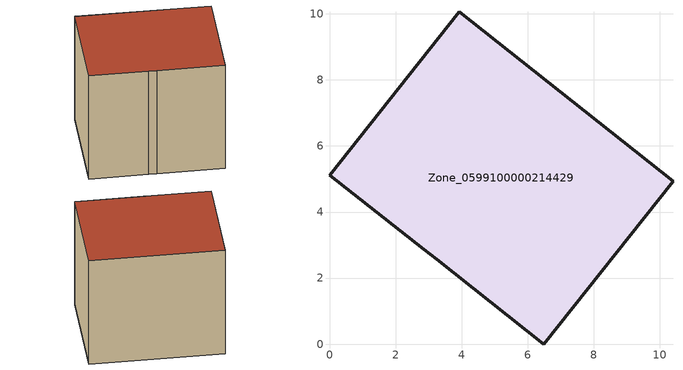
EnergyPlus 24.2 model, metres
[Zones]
Zone_0599100000214429
 floor ground (C_G): 2.85,2.87 0,5.12 3.93,10.06 10.4,4.93 6.48,0 3.24,2.57 z0.49
 wall outside (C_F): 10.4,4.93 3.93,10.06 0,5.12 2.85,2.87 3.24,2.57 6.48,0 10.4,4.93 z0.49:8.04
 roof outside (C_R): 0,5.12 2.85,2.87 3.24,2.57 6.48,0 10.4,4.93 3.93,10.06 z8.04
[BUILDING]
Pand.0599100000214429: North Axis=0; Terrain=City; Loads Convergence Tolerance Value=0.04; Temperature Convergence Tolerance Value=0.4; Solar Distribution=FullExterior; Maximum Number of Warmup Days=25; Minimum Number of Warmup Days=1
[Site:Location]
Rotterdam.The.Hague.AP_ZH_NLD Design_Conditions: Latitude=51.96; Longitude=4.45; Time Zone=1; Elevation=-4.5
[SITE:GROUNDTEMPERATURE:BUILDINGSURFACE]
18, 18, 18, 18, 18, 18, 18, 18, 18, 18, 18, 18
[MATERIAL] Thermal Absorptance=0.9; Solar Absorptance=0.7; Visible Absorptance=0.7
Name | Roughness | Thickness | Conductivity | Density | Specific Heat
G.TC.1965-1974 | MediumSmooth | 0.15 | 0.882353 | 540 | 1210
F.TC.1965-1974 | Rough | 0.3 | 0.697674 | 1920 | 840
R.TC.1965-1974 | MediumRough | 0.2 | 0.232558 | 1500 | 1000
[CONSTRUCTION]
C_G: G.TC.1965-1974
C_F: F.TC.1965-1974
C_R: R.TC.1965-1974
[ZONE]
Zone_0599100000214429: Type=1; Multiplier=1; Ceiling Height=Autocalculate; Volume=Autocalculate; Floor Area=autocalculate; Part of Total Floor Area=Yes
[ZONEINFILTRATION:DESIGNFLOWRATE]
Infil_Zone_0599100000214429: Zone or ZoneList or Space or SpaceList=Zone_0599100000214429; Schedule=AlwaysOn; Design Flow Rate Calculation Method=Flow/Area; Flow Rate per Floor Area=0.003; Constant Term Coefficient=1; Temperature Term Coefficient=0; Velocity Term Coefficient=0; Velocity Squared Term Coefficient=0
[HVACTEMPLATE:ZONE:IDEALLOADSAIRSYSTEM]
Zone_0599100000214429: Maximum Heating Supply Air Temperature=50; Minimum Cooling Supply Air Temperature=13; Maximum Heating Supply Air Humidity Ratio=0.0156; Minimum Cooling Supply Air Humidity Ratio=0.0077; Heating Limit=NoLimit; Cooling Limit=NoLimit; Dehumidification Control Type=ConstantSensibleHeatRatio; Cooling Sensible Heat Ratio=0.7; Dehumidification Setpoint=60; Humidification Control Type=None; Humidification Setpoint=30; Outdoor Air Method=None; Outdoor Air Flow Rate per Person=0.00944; Outdoor Air Flow Rate per Zone Floor Area=0; Outdoor Air Flow Rate per Zone=0; Demand Controlled Ventilation Type=None; Outdoor Air Economizer Type=NoEconomizer; Heat Recovery Type=None; Sensible Heat Recovery Effectiveness=0.7; Latent Heat Recovery Effectiveness=0.65
[ZONECONTROL:THERMOSTAT]
ThermostatControl_Zone_0599100000214429: Zone or ZoneList=Zone_0599100000214429; Control Type Schedule=DualSetpointControlType; Control 1=Thermostat_Zone_0599100000214429; Temperature Difference Between Cutout And Setpoint=0
[THERMOSTATSETPOINT:DUALSETPOINT]
Thermostat_Zone_0599100000214429: Heating Setpoint Temperature Schedule=HeatingSetpoint_Zone_0599100000214429; Cooling Setpoint Temperature Schedule=CoolingSetpoint_Zone_0599100000214429
[SCHEDULE:COMPACT]
HeatingSetpoint_Zone_0599100000214429: Through: 12/31, For: AllDays, Until: 24:00, 21
CoolingSetpoint_Zone_0599100000214429: Through: 12/31, For: AllDays, Until: 24:00, 24
DualSetpointControlType: Through: 12/31, For: AllDays, Until: 24:00, 4
AlwaysOn: Through: 12/31, For: AllDays, Until: 24:00, 1
